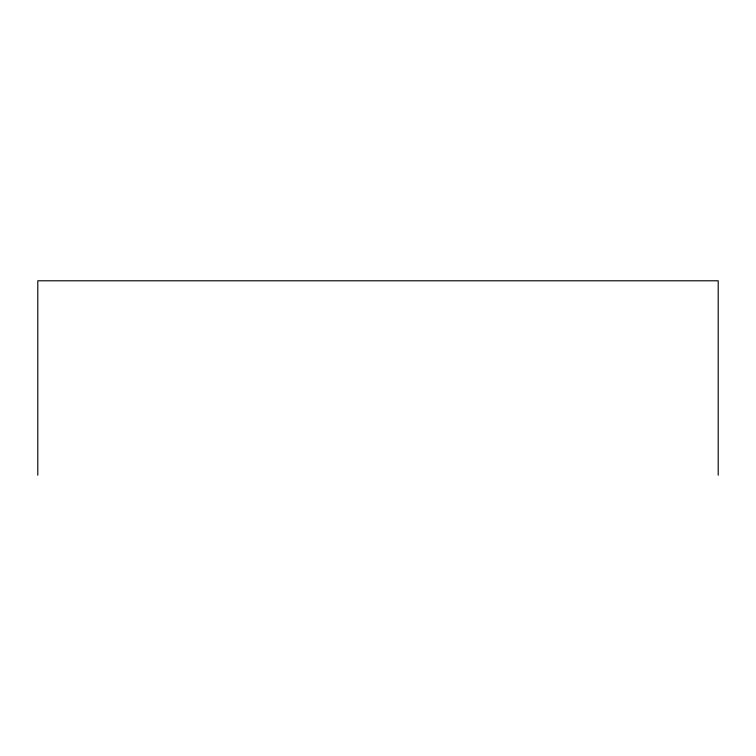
<?xml version="1.0" encoding="UTF-8"?>
<svg xmlns="http://www.w3.org/2000/svg" width="756" height="756" viewBox="0 0 756 756"><rect width="100%" height="100%" fill="white"/><g stroke="black" fill="none" stroke-linecap="round" stroke-linejoin="round"><path stroke-width="1.13" d="M718.2 475.212L718.2 280.788L37.8 280.788L37.8 475.212"/></g></svg>
